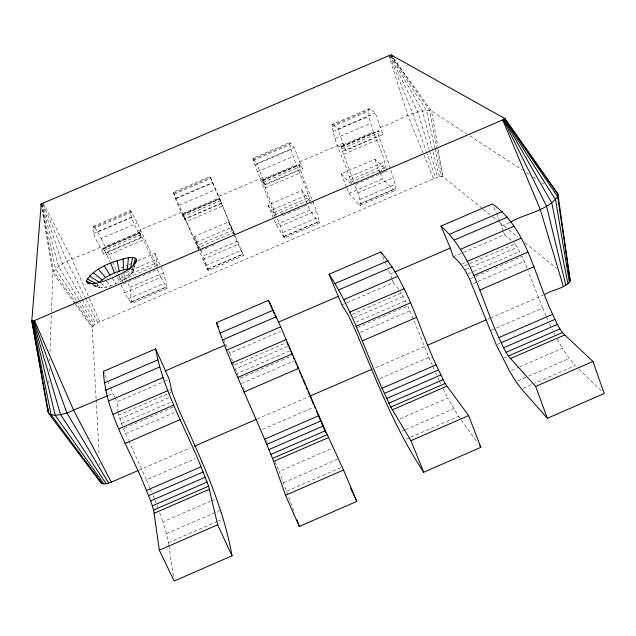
<?xml version="1.0" encoding="UTF-8"?>
<svg xmlns="http://www.w3.org/2000/svg" width="636" height="636" viewBox="0 0 636 636"><rect width="100%" height="100%" fill="white"/><g stroke="black" fill="none" stroke-linecap="round" stroke-linejoin="round"><path stroke-width="0.48" stroke-dasharray="3.18 2.39" d="M93.373 285.421C103.708 291.59 115.529 283.942 124.839 279.244L124.982 271.5M48.853 383.476L48.996 379.525M49.29 371.623L49.393 368.657M49.68 360.755L49.759 358.776M50.005 351.859L51.341 315.305M51.484 311.354L52.891 272.82L42.103 209.904M309.963 201.525L301.822 190.538L268.026 205.007L276.167 224.595L284.356 237.959L319.391 222.926C316.362 205.388 306.695 189.329 301.329 172.404L298.888 164.541L262.27 180.195L276.875 217.043M139.729 233.022L139.761 232.569L102.865 248.342L103.239 254.146L140.755 238.103L139.729 233.022L102.738 248.843M137.972 260.688L154.985 253.398L163.675 272.82L167.141 288.251L131.851 303.396L129.816 287.337L126.596 280.293M351.318 183.732L349.275 176.903C344.299 159.382 333.669 142.766 332.167 124.433L368.657 108.851L370.335 109.177L375.288 113.025L383.007 134.506L345.92 150.366L341.532 146.32L342.518 151.273L354.594 183.74M140.755 238.103L131.191 217.258L130.308 210.595L93.405 226.352C91.346 236.536 100.552 244.741 103.239 254.146M124.839 279.244L128.496 276.74L130.086 268.034M386.338 168.731L384.502 161.814C380.113 144.213 368.578 127.303 368.657 108.851M128.496 276.74L132.821 272.272L134.904 265.125M346.843 188.018L348.965 193.392L358.68 204.41L360.199 205.412C361.01 198.289 356.74 191.42 354.936 184.655L383.548 172.396M390.369 168.413L378.73 135.786L378.007 130.722L383.007 134.506M133.202 270.61L132.36 269.489L133.123 266.651M131.215 274.362L133.632 265.625M96.092 398.844L92.204 327.651L93.166 325.894L97.777 322.667L437.552 177.102L441.114 176.546L443.213 176.983L482.533 208.656M97.753 287.297L97.03 286.105L97.539 284.403M132.821 272.272L134.896 265.665M360.199 205.412L395.115 190.434L395.759 188.661L395.21 184.305L390.703 169.335M503.752 358.227L507.377 356.661M168.667 544.591L166.409 533.652L162.903 521.878L210.238 501.303M211.152 500.914L215.707 498.934M293.689 510.676L279.101 471.379L331.61 448.563M400.068 418.822L447.792 398.08L458.58 416.405L478.01 443.34M511.416 370.43L518.706 367.266M519.62 366.869L562.431 348.266L569.26 358.473L575.342 365.605L534.987 383.166M166.409 533.652L219.666 510.493M283.584 482.7L337.446 459.279M401.92 431.24L404.647 430.055M405.553 429.658L453.675 408.733M517.799 380.853L527.729 376.536M528.627 376.138L569.26 358.473M168.373 542.675L216.812 521.6M217.711 521.202L223.093 518.865M286.749 491.167L341.166 467.492M406.277 439.166L409.878 437.592M410.784 437.202L458.58 416.405M523.325 388.238L534.089 383.556M124.266 428.227L173.342 407.032M240.265 378.126L290.875 356.263M357.424 327.516L406.865 306.162M470.378 278.727L474.925 276.763M475.831 276.366L491.294 269.688M494.935 268.122L522.212 256.34L527.952 270.531M123.36 428.616L125.554 433.696L175.528 412.104M241.537 383.58L293.951 360.938M360.485 332.191L409.926 310.829L407.763 305.773M473.438 283.386L477.08 281.812M477.986 281.422L524.358 261.38M138.688 470.298L190.625 447.8M257.143 418.997L309.08 396.506M375.598 367.695L425.715 345.992M487.677 319.161L489.497 318.366M490.412 317.976L543.263 295.088M128.822 440.923L146.415 479.767L195.165 458.643M262.549 429.435L312.833 407.644M379.899 378.579L428.95 357.321L413.654 319.948M491.159 330.362L495.675 328.407M496.581 328.009L542.659 308.039L528.309 271.445M497.145 344.402L499.856 343.233M108.494 395.393L112.962 393.469L114.639 396.792M392.07 279.204L390.154 273.997L393.803 272.423M503.41 231.202L501.732 225.907L509.794 222.433M118.153 412.367L117.151 401.785L162.935 382.037M163.826 381.656L167.419 380.105M232.45 361.049L229.795 353.203L280.675 331.269M341.834 304.89L393.35 282.67L398.669 289.332M453.293 256.825L504.531 234.732L511.773 240.702M169.454 390.226L171.251 389.455M461.871 264.051L465.473 262.493M122.366 426.08L118.654 415.062L167.435 394.01M168.341 393.62L171.052 392.452M234.859 364.913L286.073 342.812M352.272 314.24L401.356 293.061L406.245 302.498M464.503 265.808L469.026 263.853M469.932 263.463L515.136 243.954L521.019 253.915M119.759 418.893L169.589 397.381M287.663 346.413L235.407 368.967L236.513 371.686M354.069 317.746L403.296 296.495M465.719 269.553L470.25 267.597M471.157 267.2L517.394 247.245M121.373 423.536L171.307 401.976M289.626 350.889L237.252 373.499L237.959 375.168M356.096 322.182L405.49 300.86M468.04 273.846L472.588 271.882M473.494 271.493L519.827 251.49M120.959 267.971L128.122 264.902M129.021 264.52L130.809 263.757M198.734 248.143L194.624 236.433L228.531 221.916L234.135 234.008M346.485 187.119L341.182 173.692L374.858 159.27L384.812 168.492M126.166 272.454L154.476 260.331L157.672 266.707M173.286 192.247L195.944 242.57L231.425 227.378L210.063 176.554L173.286 192.247L175.21 198.464L184.44 219.42L221.813 203.441L210.063 176.554M272.749 209.673L308.102 194.536C302.41 177.158 292.878 160.693 289.507 142.639L252.874 158.277L257.381 171.752L275.245 216.327M349.275 176.903L384.502 161.814M118.026 273.83L120.244 278.393L155.804 263.161M195.944 242.57L197.216 245.424L232.641 230.248L231.425 227.378M273.901 212.567L309.207 197.446L308.102 194.536M350.317 179.837L385.488 164.772M156.901 265.347L121.412 280.548L120.244 278.393M197.216 245.424L198.225 247.643L233.579 232.49L232.641 230.248M274.76 214.849L309.986 199.76L309.207 197.446M351.016 182.182L386.116 167.141M280.651 214.014L283.354 212.853M379.151 171.807L381.95 170.679M136.366 278.322L120.999 284.904C124.529 291.01 126.604 298.53 131.851 303.396M137.265 277.932L141.788 276M142.695 275.611L155.351 270.189M200.165 250.982L210.977 246.347M211.875 245.965L214.578 244.804M282.63 215.644L296.09 209.872M296.988 209.49L303.269 206.803M304.167 206.414L306.862 205.261M310.447 203.727L313.143 202.566M384.446 172.014L387.125 170.861M129.816 287.337L163.675 272.82M208.242 270.618L203.115 255.91L236.862 241.449L243.405 255.529L208.242 270.618L199.267 251.371M276.167 224.595L309.796 210.182L319.391 222.926M348.965 193.392L382.475 179.026L393.342 189.536L395.115 190.434M124.902 292.83L160.916 277.391L167.141 288.251M202.844 259.416L238.723 244.033L219.476 198.496L182.723 214.205L184.44 219.42M284.356 237.959L280.5 226.122L316.243 210.794M357.861 192.954L393.477 177.683M128.178 298.841L163.977 283.481M205.667 265.602L241.338 250.298L238.723 244.033M282.877 232.482L318.413 217.242M359.801 199.489L395.21 184.305M131.978 301.671L167.014 286.645M207.813 269.139L242.729 254.161M283.386 236.719L318.167 221.789M358.68 204.41L393.342 189.536M130.555 302.442L166.107 287.186M207.511 269.425L242.936 254.225L241.338 250.298M284.189 236.528L319.487 221.384M360.588 203.751L395.759 188.661M92.967 227.585L130.165 211.709M173.469 193.217L210.524 177.396M252.874 158.277L253.669 158.984L290.58 143.227L294.237 147.631L302.569 168.906L265.331 184.83L262.27 180.195M332.167 124.433L333.558 124.879L370.335 109.177M93.405 226.352L95.026 227.919L131.652 212.281L137.304 223.053L154.476 260.331M174.304 194.067L210.794 178.493M253.287 160.351L289.642 144.833M331.976 126.763L368.196 111.3M93.389 233.404L131.191 217.258M175.21 198.464L212.869 182.381M253.669 158.984L256.721 163.651L294.237 147.631M333.558 124.879L337.915 128.981L375.288 113.025M95.026 227.919L97.682 232.092L134.053 216.566M176.403 198.48L212.639 183.001M254.837 164.986L290.938 149.563M332.978 131.612L368.944 116.253M97.682 232.092L101.148 238.508L137.304 223.053M179.408 205.07L215.437 189.679M257.381 171.752L293.276 156.424M335.069 138.569L370.828 123.289M100.122 247.094C85.407 256.085 63.401 257.803 52.891 272.82L74.857 303.459M137.67 231.051L181.387 212.36M218.792 196.373L262.342 177.762L256.721 163.651M299.604 161.83L342.987 143.291L337.915 128.981M380.105 127.423C396.856 122.653 413.217 108.669 431.502 110.942L466.458 133.671M101.148 238.508L105.139 246.617L141.136 231.226M183.065 213.306L218.943 197.971M260.712 180.115L296.455 164.835M338.074 147.043L373.69 131.819M341.532 146.32L378.007 130.722M182.81 214.61L219.666 198.853L221.813 203.441M262.581 180.505L299.294 164.811L302.569 168.906M342.049 146.534L378.627 130.897M102.865 248.342L103.422 248.843L140.214 233.118L156.742 268.519M182.723 214.205L183.057 214.801L219.714 199.132M262.398 180.886L298.912 165.273M341.437 147.091L377.816 131.541M103.422 248.843L104.36 250.298L141.057 234.605M183.057 214.801L183.796 216.335L220.358 200.706M262.93 182.5L299.357 166.926M341.778 148.792L378.062 133.274M104.36 250.298L105.6 252.579L142.218 236.918M183.796 216.335L184.861 218.681L221.352 203.083M263.837 184.917L300.184 169.367M342.518 151.273L378.73 135.786M105.6 252.579L107.039 255.497L143.601 239.859M184.861 218.681L186.181 221.646L222.616 206.072M265.037 187.922L301.329 172.404M343.591 154.325L379.756 138.863M131.024 269.147L132.36 269.489M93.436 285.151L99.677 287.877M93.452 284.459L97.03 286.105M96.616 284.777L102.666 287.806M289.507 142.639L290.58 143.227M100.989 283.489L106.538 287.082M469.789 135.834L522.22 169.923M526.385 172.626L529.716 174.789M533.04 176.951L535.536 178.573M542.198 182.906L543.86 183.987M298.888 164.541L299.294 164.811M483.304 209.276L491.787 216.105M492.55 216.725L498.719 221.694M499.491 222.314L507.973 229.143M508.744 229.771L517.99 237.22M524.931 242.809L556.54 268.273M106.315 281.239L111.014 285.755M578.863 369.007L602.085 391.474M513.856 242.578L515.136 243.954M341.182 173.692L350.046 183.383M139.761 232.569L140.214 233.118M130.308 210.595L131.652 212.281M393.541 58.202L431.502 110.942L437.703 145.906M75.438 304.262L92.204 327.651M393.31 58.218L429.538 110.346L442.394 176.641M92.427 326.856L53.591 271.071L42.095 208.799M400.354 291.566L401.356 293.061M76.256 300.287L55.531 268.901L41.618 204.681M76.805 301.114L93.166 325.894M391.251 55.809L426.446 110.346L434.738 147.759M78.8 299.445L58.576 266.46L42 204.426M79.317 300.295L94.359 324.821M268.026 205.007L274.998 216.502M112.31 278.019L115.784 283.918M390.79 55.92L422.447 110.918L439.468 176.705M557.263 339.139L562.431 348.266M81.877 298.586L62.503 263.908L42.183 203.21M82.362 299.453L95.933 323.724M43.216 202.701L71.916 259.154L88.865 297.235M115.052 397.627L117.151 401.785M443.101 388.715L447.792 398.08M85.749 298.697L67.05 261.42L42.684 202.948M86.194 299.588L97.777 322.667M389.796 55.197L417.82 112.031L429.26 149.754M549.472 323.788L552.43 329.806M554.115 333.24L554.958 334.957M198.225 247.643L198.893 249.042M105.139 246.617L117.612 272.947M107.039 255.497L109.996 261.738M115.919 274.211L117.191 276.891M117.612 277.781L120.57 284.014M157.156 269.41L160.916 277.391M435.763 373.117L436.566 374.858M438.172 378.341L438.983 380.082M439.381 380.956L440.589 383.564M123.376 273.249L126.19 279.411M125.554 433.696L128.416 440.025M227.147 347.28L224.111 340.332M228.658 350.667L229.795 353.203M89.271 298.141L99.765 321.721M186.181 221.646L198.869 250.465M194.624 236.433L200.412 249.717M200.801 250.6L203.115 255.91M243.119 387.213L244.296 389.932M104.9 374.922L107.206 380.217M107.587 381.099L110.274 387.284M110.656 388.167L112.962 393.469M146.415 479.767L149.842 487.717M150.223 488.599L152.131 493.011M266.198 440.398L267.335 443.046M428.95 357.321L432.329 365.231M432.711 366.105L434.587 370.502M542.659 308.039L546.022 315.933M546.388 316.808L548.256 321.196M228.531 221.916L233.452 233.46M233.833 234.342L236.862 241.449M382.673 256.38L384.541 260.784M384.915 261.666L387.165 266.953M388.66 270.475L390.154 273.997M262.342 177.762L265.331 184.83M493.957 207.431L496.183 212.71M496.549 213.593L501.732 225.907M342.987 143.291L345.92 150.366M409.926 310.829L413.281 319.034M275.126 461.657L279.101 471.379M233.579 232.49L234.167 233.929M433.482 178.501L407.907 115.545L388.707 55.594M301.822 190.538L309.796 210.182M389.622 56.286L412.859 113.606L425.993 150.772M277.606 218.856L280.5 226.122M153.22 495.698L154.627 499.292M154.977 500.19L156.742 504.69M157.092 505.588L158.149 508.283M374.858 159.27L379.708 171.839M380.058 172.738L382.475 179.026M392.388 280.071L393.35 282.67M233.038 362.79L233.961 365.303M242.936 254.225L243.405 255.529M426.319 151.702L435.517 177.714M159.731 512.815L162.903 521.878M503.688 232.084L504.531 234.732M429.546 150.7L437.552 177.102M309.986 199.76L310.392 201.27M119.314 276.604L120.498 281.692M154.985 253.398L158.038 266.619M434.952 148.721L441.114 176.546M118.32 413.265L118.654 415.062M438.395 149.786L443.213 176.983M168.81 545.553L173.445 576.24M121.762 273.854L122.828 281.708M96.147 399.829L99.168 455.201M99.606 463.111L99.709 465.083"/><path stroke-width="0.95" d="M137.781 470.688L111.356 482.136C108.192 483.233 104.153 485.085 101.052 482.97L48.63 413.456L47.843 411.142L47.954 408.177M545.084 294.301C552.883 289.316 564.49 288.887 570.222 280.985L557.907 194.052L504.69 118.423L391.243 55.006L390.297 55.062L41.189 203.933L31.8 320.814L47.843 411.142M89.453 275.937L99.24 282.297C107.134 275.452 117.096 271 127.335 269.092L128.432 257.667L132.63 257.453L135.42 258.121L136.613 259.631C133.019 269.577 120.896 273.305 112.31 278.019C104.423 280.738 95.71 285.278 87.243 282.805L86.289 281.176C94.12 267.192 113.645 261.324 128.432 257.667M130.547 268.01L132.63 257.453M31.8 320.814L34.535 320.552L502.71 119.942L504.69 118.423M133.377 265.697L135.42 258.121M135.476 263.288L136.613 259.631M232.013 555.816L174.169 581.042L159.326 550.18L153.642 510.048L150.692 500.898L146.399 490.459C131.342 451.512 105.791 414.203 103.366 371.384L155.661 348.878L169.216 379.334L171.951 392.062L179.161 410.538C200.205 457.57 223.037 504.587 232.013 555.816L217.663 524.787L208.592 486.19L201.016 466.776C185.497 427.845 163.086 390.615 155.661 348.878M299.302 526.473L356.812 501.399L343.504 470.028L323.327 425.985L280.699 326.832L268.535 300.295L216.51 322.69C229.691 362.623 248.398 400.465 264.56 439.222L272.526 458.429L285.516 495.261L299.302 526.473L296.988 519.97M423.703 472.23L480.872 447.299L468.605 415.586L445.081 383.516L436.081 364.841C418.448 327.214 408.248 284.276 380.805 251.983L329.058 274.251L341.834 304.89L348.639 315.806L356.891 333.741C376.576 381.059 395.155 429.316 423.703 472.23L410.959 440.668L390.743 407.104L382.069 388.262C364.786 350.213 352.288 309.342 329.058 274.251M547.365 418.305L604.2 393.517L592.959 361.471L562.327 332.604L557.295 324.455L552.636 314.303C534.971 277.924 527.753 228.992 492.479 203.918L441.01 226.066L450.312 248.072L453.293 256.825C462.277 263.749 467.555 273.854 471.618 284.173L496.239 344.799L509.595 371.225L515.987 381.64L521.536 389.017L547.365 418.305L535.655 386.41L508.299 356.065L503.529 347.789L498.918 337.597C481.094 300.438 472.953 254.782 441.01 226.066M150.692 500.898L205.356 477.175M268.956 449.573L323.327 425.985M386.569 398.541L440.637 375.081M503.529 347.789L557.295 324.455M152.401 505.827L207.193 482.048M270.928 454.382L325.401 430.739M388.787 403.224L442.958 379.708M505.994 352.352L559.863 328.971M153.642 510.048L208.592 486.19M272.526 458.429L327.166 434.706M390.743 407.104L445.081 383.516M508.299 356.065L562.327 332.604M154.302 513.204L209.459 489.251M273.623 461.386L328.47 437.568M392.277 409.862L446.814 386.179M510.263 358.625L564.498 335.077M159.326 550.18L217.663 524.787M285.516 495.261L343.504 470.028M410.959 440.668L468.605 415.586M535.655 386.41L592.959 361.471M125.061 443.419L180.052 419.649M244.017 391.999L298.689 368.363M362.297 340.864L416.667 317.356M479.918 290.016L533.986 266.643M194.274 446.226L256.236 419.394M309.994 396.109L371.957 369.278M427.535 345.205L485.856 319.948M146.399 490.459L201.016 466.776M264.56 439.222L318.875 415.666M382.069 388.262L436.081 364.841M498.918 337.597L552.636 314.303M148.633 495.635L203.242 471.944M266.778 444.381L321.093 420.825M384.271 393.422L438.276 369.993M501.112 342.732L554.823 319.439M104.201 382.983L157.72 359.936M219.984 333.121L273.202 310.201M335.132 283.529L388.063 260.736M449.652 234.207L502.305 211.534M105.504 390.337L159.564 367.044M222.457 339.942L276.223 316.784M338.773 289.833L392.237 266.794M454.446 239.995L507.623 217.083M107.603 395.775L66.899 412.963L60.595 414.624L55.213 415.276L51.134 414.871L48.63 413.456L31.88 321.013M165.209 370.947L225.104 345.133M277.98 322.341L338.455 296.281M394.71 272.033L450.312 248.072M510.684 222.051C525.733 213.291 546.578 211.263 557.653 196.627L557.907 194.052L504.547 118.256M108.541 401.054L163.054 377.553M226.48 350.205L280.699 326.832M343.766 299.635L397.683 276.398M460.408 249.352L514.023 226.233M113.089 414.267L167.928 390.607M231.735 363.077L286.264 339.545M349.713 312.165L403.94 288.768M467.039 261.539L520.963 238.269M118.765 428.831L173.771 405.076M237.753 377.434L292.449 353.815M356.08 326.332L410.466 302.839M473.74 275.515L527.832 252.158M127.335 269.092L129.601 269.004M87.243 282.805L89.867 283.926M86.289 281.176L92.554 284.054M87.053 278.822L95.79 283.473M93.317 272.693L101.999 279.943M98.373 269.322L105.632 277.487M58.52 425.452L59.704 427.042M68.012 438.172L69.197 439.762M76.312 449.302L81.058 455.662M85.208 461.227L90.543 468.382M93.508 472.357L100.035 481.102M102.157 483.67L51.134 414.871L32.142 321.124M391.243 55.006L392.388 56.604M479.727 445.717L480.872 447.299M103.875 483.94L55.213 415.276L32.571 321.124M504.634 118.67L557.653 196.627L570.222 280.985M106.085 483.758L60.595 414.624L33.144 321.029M504.388 118.956L555.562 199.656L569.403 282.344M104.28 266.039L109.885 275.11M108.637 483.145L66.899 412.963L33.811 320.83M503.966 119.282L551.778 202.94L567.908 283.759M111.356 482.136L73.681 410.395L34.535 320.552M503.394 119.616L546.539 206.239L565.825 285.151M350.635 488.011L356.812 501.399M286.971 342.422L288.164 345.125M288.959 346.914L290.135 349.601M290.883 351.326L292.687 355.476M321.434 422.717L325.64 432.424M103.366 371.384L104.129 373.149M293.411 357.17L294.492 359.698M314.629 406.865L315.384 408.63M316.513 411.269L320.671 420.953M216.51 322.69L218.41 327.095M268.535 300.295L274.203 313.524M274.959 315.289L276.096 317.936M295.247 361.455L296.408 364.182M297.187 365.994L298.348 368.721M299.119 370.534L300.287 373.26M301.059 375.081L302.219 377.8M302.998 379.62L305.328 385.066M306.099 386.887L307.26 389.614M308.039 391.426L309.199 394.153M309.978 395.966L313.469 404.146M380.805 251.983L381.552 253.74M502.71 119.942L540.218 209.316L563.305 286.407M100.631 481.897L101.052 482.97M110.648 263.058L114.488 272.947M117.072 260.561L119.131 271.151M41.189 203.933L41.555 205.881M41.109 204.092L41.443 206.032M123.13 258.725L123.503 269.839"/></g></svg>
